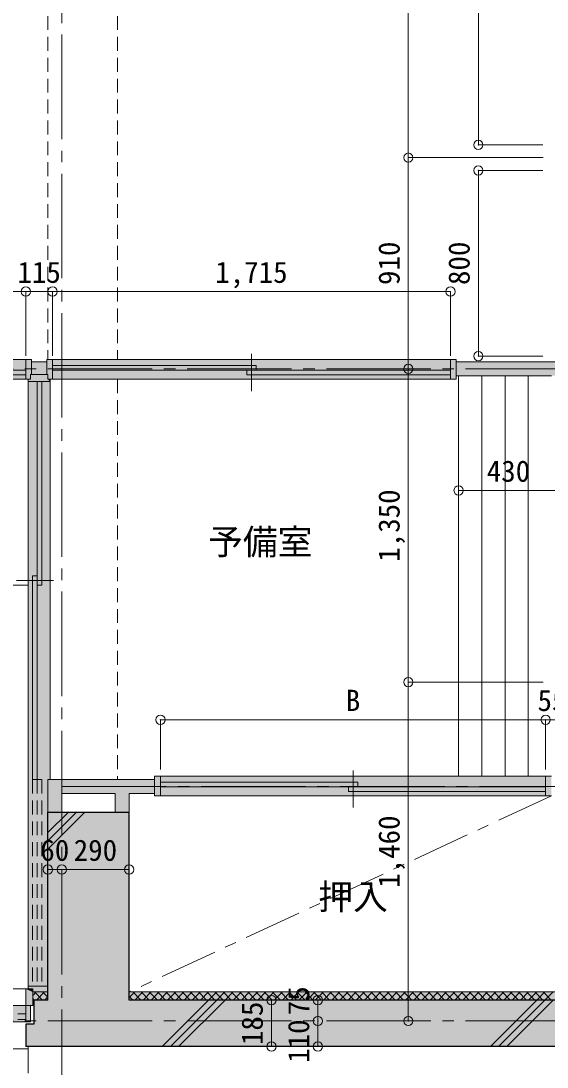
# Model space of a CAD drawing. Units: millimetres at full size, sheet at 1:50. Extents: x -9674 to 9699, y -6794 to 6791.
# Drawn here: x -3209 to -941, y -2653 to 1855 of the extents above; entities that cross this region are included whole.
import ezdxf
from ezdxf.enums import TextEntityAlignment as Align

# ---------------------------------------------------------------- set-up
doc = ezdxf.new("R2010")
doc.units = ezdxf.units.MM
doc.header["$LTSCALE"] = 50
doc.header["$PDMODE"] = 32
doc.header["$PDSIZE"] = 40
for name, pattern in [('CHAIN1', [8, 5, -1, 1, -1]), ('CHAIN2', [12, 9, -1, 1, -1]), ('DASHED1', [1.8, 1.2, -0.6])]:
    doc.linetypes.add(name, pattern=pattern)
for name, color, linetype, lineweight in [('1-0_芯', 7, 'CHAIN2', 9), ('1-1_躯体', 2, 'Continuous', 25), ('1-2_間仕切', 3, 'Continuous', 18), ('1-3_建具', 3, 'Continuous', 18), ('1-4_仕上げ', 4, 'Continuous', 9), ('1-7_その他', 7, 'DASHED1', 9), ('1-8_ハッチ', 4, 'Continuous', 9), ('1-A_文字', 7, 'Continuous', 9), ('1-B_寸法', 7, 'Continuous', 9), ('1-C_梁', 7, 'DASHED1', 9), ('4-F', 4, 'Continuous', 9)]:
    doc.layers.add(name, color=color, linetype=linetype, lineweight=lineweight)
for name, color, linetype in [('4-0', 1, 'Continuous'), ('4-1', 2, 'Continuous'), ('4-2', 4, 'Continuous')]:
    doc.layers.add(name, color=color, linetype=linetype)
doc.styles.add('ＭＳ ゴシック', font='')
doc.styles.get('ＭＳ ゴシック').set_extended_font_data('MS Gothic')

msp = doc.modelspace()

# ---------------------------------------------------------------- linework, layer by layer
at = {"layer": '1-0_芯'}
for p, q in [((-3032.5, -3454.44), (-3032.5, 4765.56)), ((-8492.5, 355.56), (3087.5, 355.56)), ((-3032.5, -1444.44), (-892.5, -1444.44)), ((-8492.5, -2454.44), (8517.5, -2454.44))]:
    msp.add_line(p, q, dxfattribs=at)
at = {"layer": '1-1_躯体'}
for p, q in [((-3092.5, -2364.44), (-3092.5, -1554.44)), ((-3092.5, -1554.44), (-2742.5, -1554.44)), ((-2742.5, -2364.44), (-2742.5, -1554.44)), ((-3152.5, -2364.44), (-3152.5, -2468.44)), ((-3092.5, -2364.44), (-3152.5, -2364.44)), ((-672.5, -2364.44), (-2742.5, -2364.44)), ((-3152.5, -2468.44), (-3187.5, -2468.44)), ((-3187.5, -2468.44), (-3187.5, -2564.44)), ((-637.5, -2564.44), (-3187.5, -2564.44))]:
    msp.add_line(p, q, dxfattribs=at)
at = {"layer": '1-2_間仕切'}
for p, q in [((-1332.5, 385.56), (907.5, 385.56)), ((-1332.5, 325.56), (-922.5, 325.56)), ((-3092.5, -1414.44), (-2642.5, -1414.44)), ((-3092.5, -1554.44), (-3092.5, -1414.44)), ((-2642.5, -1414.44), (-2632.5, -1414.44)), ((-3032.5, -1554.44), (-3032.5, -1474.44)), ((-3032.5, -1474.44), (-2802.5, -1474.44)), ((-2802.5, -1554.44), (-2802.5, -1474.44))]:
    msp.add_line(p, q, dxfattribs=at)
msp.add_lwpolyline([(-2742.5, -1554.44), (-2742.5, -1474.44), (-2632.5, -1474.44)], dxfattribs=at)
at = {"layer": '1-3_建具', "color": 7, "lineweight": 9}
for p, q in [((-2215, 259.73), (-2215, 419.73)), ((-3187.5, 395.56), (-4887.5, 395.56)), ((-3072.5, 395.56), (-1357.5, 395.56)), ((-4887.5, 310.56), (-3187.5, 310.56)), ((-3177.5, -2304.44), (-3177.5, 300.56)), ((-3082.5, -1414.44), (-3082.5, 300.56)), ((-1357.5, 310.56), (-3072.5, 310.56)), ((-3228.33, -556.94), (-3068.33, -556.94)), ((-1777.5, -1535.27), (-1777.5, -1375.27)), ((-947.5, -1399.44), (-2607.5, -1399.44)), ((-2607.5, -1484.44), (-947.5, -1484.44)), ((-4717.5, -2316.44), (-3187.5, -2316.44)), ((-3202.5, -2388.44), (-4702.5, -2388.44)), ((-3202.5, -2388.44), (-3167.5, -2388.44)), ((-3187.5, -2388.44), (-3187.5, -2458.44)), ((-3167.5, -2458.44), (-3167.5, -2388.44)), ((-3202.5, -2458.44), (-4702.5, -2458.44)), ((-3167.5, -2458.44), (-3202.5, -2458.44)), ((-3177.5, -2564.44), (-3177.5, -2679.44)), ((-3177.5, -2574.44), (-4727.5, -2574.44))]:
    msp.add_line(p, q, dxfattribs=at)
at = {"layer": '1-3_建具'}
for p, q in [((-3187.5, 310.56), (-3187.5, 395.56)), ((-3187.5, 395.56), (-3162.5, 395.56)), ((-3162.5, 331.56), (-3162.5, 395.56)), ((-3162.5, 385.56), (-3097.5, 385.56)), ((-3097.5, 395.56), (-3072.5, 395.56)), ((-3097.5, 331.56), (-3097.5, 395.56)), ((-2195, 369.73), (-3072.5, 369.73)), ((-2195, 349.73), (-2195, 369.73)), ((-1357.5, 310.56), (-1357.5, 395.56)), ((-1332.5, 395.56), (-1357.5, 395.56)), ((-1332.5, 310.56), (-1332.5, 395.56)), ((-4057.5, 349.73), (-3187.5, 349.73)), ((-3187.5, 329.73), (-4057.5, 329.73)), ((-3167.5, 331.56), (-3092.5, 331.56)), ((-3092.5, 310.56), (-3092.5, 331.56)), ((-3072.5, 349.73), (-2195, 349.73)), ((-2235, 329.73), (-2235, 349.73)), ((-2235, 349.73), (-1357.5, 349.73)), ((-1357.5, 329.73), (-2235, 329.73)), ((-3187.5, 310.56), (-3177.5, 310.56)), ((-3177.5, 300.56), (-3177.5, 310.56)), ((-3177.5, 300.56), (-3082.5, 300.56)), ((-3138.33, 300.56), (-3138.33, -576.94)), ((-3092.5, 310.56), (-3082.5, 310.56)), ((-3082.5, 300.56), (-3082.5, 310.56)), ((-1357.5, 310.56), (-1332.5, 310.56)), ((-3138.33, -536.94), (-3138.33, -1414.44)), ((-3138.33, -1414.44), (-3158.33, -1414.44)), ((-2632.5, -1399.44), (-2607.5, -1399.44)), ((-2632.5, -1484.44), (-2632.5, -1399.44)), ((-2607.5, -1484.44), (-2607.5, -1399.44)), ((-1757.5, -1425.27), (-2607.5, -1425.27)), ((-1757.5, -1445.27), (-1757.5, -1425.27)), ((-947.5, -1484.44), (-947.5, -1399.44)), ((-947.5, -1399.44), (-922.5, -1399.44)), ((-2632.5, -1484.44), (-2607.5, -1484.44)), ((-2607.5, -1445.27), (-1757.5, -1445.27)), ((-1797.5, -1465.27), (-1797.5, -1445.27)), ((-1797.5, -1445.27), (-947.5, -1445.27)), ((-947.5, -1465.27), (-1797.5, -1465.27)), ((-947.5, -1484.44), (-922.5, -1484.44)), ((-3092.5, -2304.44), (-3177.5, -2304.44)), ((-3177.5, -2316.44), (-3177.5, -2304.44)), ((-3092.5, -2329.44), (-3157.5, -2329.44)), ((-3222.5, -2423.44), (-3187.5, -2423.44)), ((-3222.5, -2447.44), (-3187.5, -2447.44))]:
    msp.add_line(p, q, dxfattribs=at)
at = {"layer": '1-3_建具', "linetype": 'DASHED1'}
for p, q in [((-3158.33, -1414.44), (-3158.33, -2304.44)), ((-3138.33, -1414.44), (-3138.33, -2304.44)), ((-3138.33, -1414.44), (-3118.33, -1414.44)), ((-3118.33, -1414.44), (-3118.33, -2304.44))]:
    msp.add_line(p, q, dxfattribs=at)
at = {"layer": '1-3_建具'}
for points in [[(-3082.5, 310.56), (-3072.5, 310.56), (-3072.5, 395.56)], [(-3177.5, 310.56), (-3167.5, 310.56), (-3167.5, 331.56)], [(-3138.33, -576.94), (-3118.33, -576.94), (-3118.33, 300.56)], [(-3158.33, -1414.44), (-3158.33, -536.94), (-3138.33, -536.94)], [(-3157.5, -2316.44), (-3187.5, -2316.44), (-3187.5, -2388.44)], [(-3157.5, -2316.44), (-3157.5, -2388.44), (-3187.5, -2388.44)]]:
    msp.add_lwpolyline(points, dxfattribs=at)
at = {"layer": '1-4_仕上げ'}
for p, q in [((-1322.5, -1399.44), (-1322.5, 325.56)), ((-1222.5, -1399.44), (-1222.5, 325.56)), ((-1122.5, -1399.44), (-1122.5, 325.56)), ((-1022.5, -1399.44), (-1022.5, 325.56)), ((-6645.5, -576.1), (-3177.5, -576.1))]:
    msp.add_line(p, q, dxfattribs=at)
at = {"layer": '1-7_その他', "color": 4, "linetype": 'CHAIN1'}
msp.add_line((-922.5, -1484.44), (-2742.5, -2329.44), dxfattribs=at)
at = {"layer": '1-8_ハッチ'}
for p, q in [((-3092.5, -1713.64), (-2933.3, -1554.44)), ((-3092.5, -1678.29), (-2968.65, -1554.44)), ((-3092.5, -1642.93), (-3004.01, -1554.44)), ((-3157.5, -2344.33), (-3142.61, -2329.44)), ((-3150.64, -2329.44), (-3115.64, -2364.44)), ((-3142.25, -2364.44), (-3107.25, -2329.44)), ((-3115.29, -2329.44), (-3092.5, -2352.22)), ((-662.5, -2329.44), (-2742.5, -2329.44)), ((-2742.5, -2353.59), (-2718.35, -2329.44)), ((-2726.38, -2329.44), (-2691.38, -2364.44)), ((-2717.99, -2364.44), (-2682.99, -2329.44)), ((-2691.02, -2329.44), (-2656.02, -2364.44)), ((-2682.64, -2364.44), (-2647.64, -2329.44)), ((-2655.67, -2329.44), (-2620.67, -2364.44)), ((-2647.28, -2364.44), (-2612.28, -2329.44)), ((-2620.31, -2329.44), (-2585.31, -2364.44)), ((-2611.92, -2364.44), (-2576.92, -2329.44)), ((-2584.96, -2329.44), (-2549.96, -2364.44)), ((-2576.57, -2364.44), (-2541.57, -2329.44)), ((-2549.6, -2329.44), (-2514.6, -2364.44)), ((-2541.21, -2364.44), (-2506.21, -2329.44)), ((-2514.24, -2329.44), (-2479.24, -2364.44)), ((-2505.86, -2364.44), (-2470.86, -2329.44)), ((-2478.89, -2329.44), (-2443.89, -2364.44)), ((-2470.5, -2364.44), (-2435.5, -2329.44)), ((-2443.53, -2329.44), (-2408.53, -2364.44)), ((-2435.15, -2364.44), (-2400.15, -2329.44)), ((-2408.18, -2329.44), (-2373.18, -2364.44)), ((-2399.79, -2364.44), (-2364.79, -2329.44)), ((-2372.82, -2329.44), (-2337.82, -2364.44)), ((-2364.44, -2364.44), (-2329.44, -2329.44)), ((-2337.47, -2329.44), (-2302.47, -2364.44)), ((-2329.08, -2364.44), (-2294.08, -2329.44)), ((-2302.11, -2329.44), (-2267.11, -2364.44)), ((-2293.73, -2364.44), (-2258.73, -2329.44)), ((-2266.76, -2329.44), (-2231.76, -2364.44)), ((-2258.37, -2364.44), (-2223.37, -2329.44)), ((-2231.4, -2329.44), (-2196.4, -2364.44)), ((-2223.02, -2364.44), (-2188.02, -2329.44)), ((-2196.05, -2329.44), (-2161.05, -2364.44)), ((-2187.66, -2364.44), (-2152.66, -2329.44)), ((-2160.69, -2329.44), (-2125.69, -2364.44)), ((-2152.3, -2364.44), (-2117.3, -2329.44)), ((-2125.34, -2329.44), (-2090.34, -2364.44)), ((-2116.95, -2364.44), (-2081.95, -2329.44)), ((-2089.98, -2329.44), (-2054.98, -2364.44)), ((-2081.59, -2364.44), (-2046.59, -2329.44)), ((-2054.63, -2329.44), (-2019.63, -2364.44)), ((-2046.24, -2364.44), (-2011.24, -2329.44)), ((-2019.27, -2329.44), (-1984.27, -2364.44)), ((-2010.88, -2364.44), (-1975.88, -2329.44)), ((-1983.91, -2329.44), (-1948.91, -2364.44)), ((-1975.53, -2364.44), (-1940.53, -2329.44)), ((-1948.56, -2329.44), (-1913.56, -2364.44)), ((-1940.17, -2364.44), (-1905.17, -2329.44)), ((-1913.2, -2329.44), (-1878.2, -2364.44)), ((-1904.82, -2364.44), (-1869.82, -2329.44)), ((-1877.85, -2329.44), (-1842.85, -2364.44)), ((-1869.46, -2364.44), (-1834.46, -2329.44)), ((-1842.49, -2329.44), (-1807.49, -2364.44)), ((-1834.11, -2364.44), (-1799.11, -2329.44)), ((-1807.14, -2329.44), (-1772.14, -2364.44)), ((-1798.75, -2364.44), (-1763.75, -2329.44)), ((-1771.78, -2329.44), (-1736.78, -2364.44)), ((-1763.4, -2364.44), (-1728.4, -2329.44)), ((-1736.43, -2329.44), (-1701.43, -2364.44)), ((-1728.04, -2364.44), (-1693.04, -2329.44)), ((-1701.07, -2329.44), (-1666.07, -2364.44)), ((-1692.69, -2364.44), (-1657.69, -2329.44)), ((-1665.72, -2329.44), (-1630.72, -2364.44)), ((-1657.33, -2364.44), (-1622.33, -2329.44)), ((-1630.36, -2329.44), (-1595.36, -2364.44)), ((-1621.97, -2364.44), (-1586.97, -2329.44)), ((-1595.01, -2329.44), (-1560.01, -2364.44)), ((-1586.62, -2364.44), (-1551.62, -2329.44)), ((-1559.65, -2329.44), (-1524.65, -2364.44)), ((-1551.26, -2364.44), (-1516.26, -2329.44)), ((-1524.3, -2329.44), (-1489.3, -2364.44)), ((-1515.91, -2364.44), (-1480.91, -2329.44)), ((-1488.94, -2329.44), (-1453.94, -2364.44)), ((-1480.55, -2364.44), (-1445.55, -2329.44)), ((-1453.58, -2329.44), (-1418.58, -2364.44)), ((-1445.2, -2364.44), (-1410.2, -2329.44)), ((-1418.23, -2329.44), (-1383.23, -2364.44)), ((-1409.84, -2364.44), (-1374.84, -2329.44)), ((-1382.87, -2329.44), (-1347.87, -2364.44)), ((-1374.49, -2364.44), (-1339.49, -2329.44)), ((-1347.52, -2329.44), (-1312.52, -2364.44)), ((-1339.13, -2364.44), (-1304.13, -2329.44)), ((-1312.16, -2329.44), (-1277.16, -2364.44)), ((-1303.78, -2364.44), (-1268.78, -2329.44)), ((-1276.81, -2329.44), (-1241.81, -2364.44)), ((-1268.42, -2364.44), (-1233.42, -2329.44)), ((-1241.45, -2329.44), (-1206.45, -2364.44)), ((-1233.07, -2364.44), (-1198.07, -2329.44)), ((-1206.1, -2329.44), (-1171.1, -2364.44)), ((-1197.71, -2364.44), (-1162.71, -2329.44)), ((-1170.74, -2329.44), (-1135.74, -2364.44)), ((-1162.36, -2364.44), (-1127.36, -2329.44)), ((-1135.39, -2329.44), (-1100.39, -2364.44)), ((-1127, -2364.44), (-1092, -2329.44)), ((-1100.03, -2329.44), (-1065.03, -2364.44)), ((-1091.64, -2364.44), (-1056.64, -2329.44)), ((-1064.68, -2329.44), (-1029.68, -2364.44)), ((-1056.29, -2364.44), (-1021.29, -2329.44)), ((-1029.32, -2329.44), (-994.32, -2364.44)), ((-1020.93, -2364.44), (-985.93, -2329.44)), ((-993.96, -2329.44), (-958.96, -2364.44)), ((-985.58, -2364.44), (-950.58, -2329.44)), ((-958.61, -2329.44), (-923.61, -2364.44)), ((-950.22, -2364.44), (-915.22, -2329.44)), ((-3157.5, -2357.93), (-3151, -2364.44)), ((-3106.9, -2364.44), (-3092.5, -2350.04)), ((-2742.5, -2348.67), (-2726.73, -2364.44)), ((-2599.79, -2564.44), (-2399.79, -2364.44)), ((-2564.44, -2564.44), (-2364.44, -2364.44)), ((-2529.08, -2564.44), (-2329.08, -2364.44)), ((-1185.58, -2564.44), (-985.58, -2364.44)), ((-1150.22, -2564.44), (-950.22, -2364.44)), ((-1114.87, -2564.44), (-914.87, -2364.44))]:
    msp.add_line(p, q, dxfattribs=at)
at = {"layer": '1-B_寸法'}
for p, q in [((-1539.2, 1265.56), (-1539.2, 3765.56)), ((-1237.5, 1320.56), (-1237.5, 2720.56)), ((-960.01, 1320.56), (-1237.5, 1320.56)), ((-1539.2, 1265.56), (-958.25, 1265.56)), ((-1539.2, 355.56), (-1539.2, 1265.56)), ((-960.01, 1210.56), (-1237.5, 1210.56)), ((-1237.5, 410.56), (-1237.5, 1210.56)), ((-4887.5, 688.46), (-3187.5, 688.46)), ((-3187.5, 411.44), (-3187.5, 688.46)), ((-3187.5, 688.46), (-3072.5, 688.46)), ((-3072.5, 411.44), (-3072.5, 688.46)), ((-3072.5, 688.46), (-1357.5, 688.46)), ((-1357.5, 411.44), (-1357.5, 688.46)), ((-960.01, 410.56), (-1237.5, 410.56)), ((-1539.2, -994.44), (-1539.2, 355.56)), ((-1322.5, -168.43), (-892.5, -168.43)), ((-1539.2, -2454.44), (-1539.2, -994.44)), ((-1539.2, -994.44), (-958.25, -994.44)), ((-2607.5, -1156.5), (-947.5, -1156.5)), ((-2607.5, -1371.29), (-2607.5, -1156.5)), ((-947.5, -1156.5), (-892.5, -1156.5)), ((-947.5, -1371.29), (-947.5, -1156.5)), ((-3092.5, -1801.98), (-3032.5, -1801.98)), ((-3032.5, -1801.98), (-2742.5, -1801.98)), ((-2128.89, -2364.44), (-2128.89, -2564.44)), ((-1928.89, -2454.44), (-1928.89, -2364.44)), ((-1928.89, -2454.44), (-1928.89, -2564.44))]:
    msp.add_line(p, q, dxfattribs=at)
at = {"layer": '1-B_寸法', "color": 3}
for p in [(-1237.5, 1320.56), (-1539.2, 1265.56), (-1237.5, 1210.56), (-3187.5, 688.46), (-3072.5, 688.46), (-1357.5, 688.46), (-1237.5, 410.56), (-1539.2, 355.56), (-1322.5, -168.43), (-1539.2, -994.44), (-2607.5, -1156.5), (-947.5, -1156.5), (-3092.5, -1801.98), (-3032.5, -1801.98), (-2742.5, -1801.98), (-2128.89, -2364.44), (-1928.89, -2364.44), (-1928.89, -2454.44), (-1539.2, -2454.44), (-2128.89, -2564.44), (-1928.89, -2564.44)]:
    msp.add_point(p, dxfattribs=at)
at = {"layer": '1-C_梁'}
for p, q in [((-3092.5, 2865.56), (-3092.5, 395.56)), ((-2792.5, 2865.56), (-2792.5, 395.56)), ((-2792.5, 310.56), (-2792.5, -1414.44))]:
    msp.add_line(p, q, dxfattribs=at)
at = {"layer": '4-0'}
for points in [[(-2742.5, -1554.44), (-3092.5, -1554.44), (-3092.5, -2364.44)], [(-2742.5, -2364.44), (-2742.5, -1554.44), (-3092.5, -2364.44)], [(-2742.5, -2364.44), (-3152.5, -2364.44), (-3152.5, -2468.44)], [(-3152.5, -2468.44), (-672.5, -2444.44), (-2742.5, -2364.44)], [(-672.5, -2444.44), (-672.5, -2364.44), (-2742.5, -2364.44)], [(-3187.5, -2468.44), (-3187.5, -2564.44), (-637.5, -2564.44)], [(-3152.5, -2468.44), (-3187.5, -2468.44), (-637.5, -2564.44)], [(-3152.5, -2468.44), (-637.5, -2564.44), (-672.5, -2444.44)]]:
    msp.add_solid(points, dxfattribs=at)
at = {"layer": '4-1'}
msp.add_solid([(-3167.5, -2388.44), (-3167.5, -2458.44), (-4737.5, -2388.44), (-4737.5, -2458.44)], dxfattribs=at)
at = {"layer": '4-2'}
for points in [[(-3167.5, 331.56), (-4912.5, 395.56), (-3162.5, 395.56)], [(-3167.5, 331.56), (-4912.5, 310.56), (-4912.5, 395.56)], [(-3162.5, 395.56), (-3162.5, 331.56), (-3167.5, 331.56)], [(-3162.5, 331.56), (-3097.5, 331.56), (-3162.5, 385.56), (-3097.5, 385.56)], [(-1332.5, 395.56), (-3092.5, 331.56), (-3097.5, 331.56)], [(-3097.5, 331.56), (-3097.5, 395.56), (-1332.5, 395.56)], [(-1332.5, 395.56), (-3092.5, 310.56), (-3092.5, 331.56)], [(-1332.5, 395.56), (-1332.5, 310.56), (-3092.5, 310.56)], [(-1332.5, 325.56), (907.5, 385.56), (907.5, 373.06)], [(-1332.5, 325.56), (-1332.5, 385.56), (907.5, 385.56)], [(-1332.5, 325.56), (945, 373.06), (945, 325.56)], [(-1332.5, 325.56), (907.5, 373.06), (945, 373.06)], [(-3167.5, 331.56), (-3167.5, 310.56), (-4912.5, 310.56)], [(-3092.5, 310.56), (-3167.5, 310.56), (-3167.5, 331.56)], [(-3167.5, 331.56), (-3092.5, 331.56), (-3092.5, 310.56)], [(-3092.5, 310.56), (-3177.5, 300.56), (-3177.5, 310.56)], [(-3092.5, 310.56), (-3082.5, 300.56), (-3177.5, 300.56)], [(-3092.5, -1414.44), (-3082.5, 300.56), (-3177.5, 300.56)], [(-3092.5, -1414.44), (-3177.5, 300.56), (-3177.5, -2316.44)], [(-3092.5, 310.56), (-3082.5, 310.56), (-3082.5, 300.56)], [(-3092.5, -1414.44), (-3082.5, -1414.44), (-3082.5, 300.56)], [(-3092.5, -1414.44), (-3177.5, -2316.44), (-3157.5, -2316.44)], [(-3157.5, -2329.44), (-3092.5, -2329.44), (-3092.5, -1414.44)], [(-3092.5, -1414.44), (-3157.5, -2316.44), (-3157.5, -2329.44)], [(-3092.5, -1414.44), (-3032.5, -1474.44), (-3032.5, -1554.44)], [(-3092.5, -1414.44), (-2642.5, -1474.44), (-3032.5, -1474.44)], [(-3032.5, -1554.44), (-3092.5, -1554.44), (-3092.5, -1414.44)], [(-3092.5, -1414.44), (-2632.5, -1474.44), (-2642.5, -1474.44)], [(-3092.5, -1414.44), (-2632.5, -1414.44), (-2632.5, -1474.44)], [(-2632.5, -1399.44), (-2632.5, -1484.44), (-922.5, -1399.44), (-922.5, -1484.44)], [(-2802.5, -1474.44), (-2742.5, -1474.44), (-2802.5, -1554.44), (-2742.5, -1554.44)]]:
    msp.add_solid(points, dxfattribs=at)
at = {"layer": '4-F'}
for points in [[(-3187.5, -2316.44), (-3187.5, -2388.44), (-3152.32, -2388.13)], [(-3187.5, -2316.44), (-3152.32, -2388.13), (-3152.5, -2364.44)], [(-3187.5, -2316.44), (-3152.5, -2364.44), (-3092.5, -2364.44)], [(-3157.5, -2329.44), (-3157.5, -2316.44), (-3187.5, -2316.44)], [(-3157.5, -2329.44), (-3187.5, -2316.44), (-3092.5, -2364.44)], [(-3092.5, -2364.44), (-3092.5, -2329.44), (-3157.5, -2329.44)], [(-2742.5, -2329.44), (-2742.5, -2364.44), (-637.5, -2364.44)], [(-637.5, -2364.44), (-662.5, -2329.44), (-2742.5, -2329.44)]]:
    msp.add_solid(points, dxfattribs=at)

# ---------------------------------------------------------------- texts
at = {"layer": '1-A_文字', "style": 'ＭＳ ゴシック'}
for s, p in [('予備室', (-2402.36, -477.89)), ('押入', (-1927.5, -2006.94))]:
    msp.add_text(s, height=110, dxfattribs=at).set_placement(p, align=Align.BOTTOM_LEFT)
at = {"layer": '1-B_寸法', "style": 'ＭＳ ゴシック'}
for s, p in [('910', (-1549.2, 716.81)), ('800', (-1247.5, 716.81)), ('1,350', (-1549.2, -475.69)), ('1,460', (-1549.2, -1880.69)), ('75', (-1938.89, -2429.77)), ('185', (-2138.89, -2558.19)), ('110', (-1938.89, -2634.93))]:
    msp.add_text(s, height=91.64, rotation=90, dxfattribs=at).set_placement(p, align=Align.BOTTOM_LEFT)
for s, p in [('115', (-3223.75, 698.46)), ('1,715', (-2371.25, 698.46)), ('430', (-1201.25, -158.43)), ('B', (-1808.75, -1146.5)), ('55', (-982.5, -1146.5)), ('60', (-3125, -1791.98)), ('290', (-2981.25, -1791.98))]:
    msp.add_text(s, height=91.64, dxfattribs=at).set_placement(p, align=Align.BOTTOM_LEFT)

doc.saveas('drawing.dxf')
